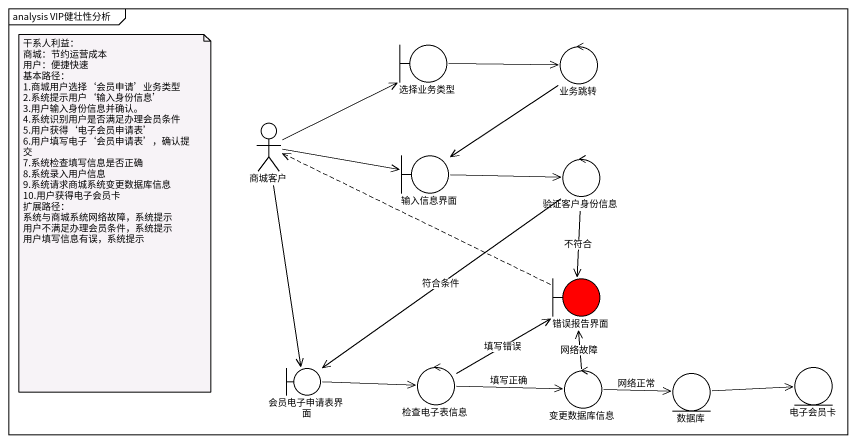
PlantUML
@startuml
mainframe analysis VIP健壮性分析
boundary 选择业务类型
control 业务跳转
actor 商城客户
boundary 输入信息界面
control 验证客户身份信息
boundary 错误报告界面 #FF0000
boundary 会员电子申请表界面
control 检查电子表信息
control 变更数据库信息
entity 数据库
entity 电子会员卡
选择业务类型 -right-> 业务跳转
业务跳转 --> 输入信息界面
商城客户 -right-> 选择业务类型
商城客户 -right-> 输入信息界面
商城客户 --> 会员电子申请表界面
输入信息界面 -right-> 验证客户身份信息
验证客户身份信息 --> 错误报告界面 : 不符合
验证客户身份信息 --> 会员电子申请表界面 : 符合条件
错误报告界面 .left.> 商城客户
会员电子申请表界面 -right-> 检查电子表信息
检查电子表信息 -up-> 错误报告界面 : 填写错误
检查电子表信息 -right-> 变更数据库信息 : 填写正确
变更数据库信息 -up-> 错误报告界面 : 网络故障
变更数据库信息 -right-> 数据库 : 网络正常
数据库 -right-> 电子会员卡
note as N1
  干系人利益：
  商城：节约运营成本
  用户：便捷快速
  基本路径：
  1.商城用户选择‘会员申请’业务类型
  2.系统提示用户‘输入身份信息’
  3.用户输入身份信息并确认。
  4.系统识别用户是否满足办理会员条件
  5.用户获得‘电子会员申请表’
  6.用户填写电子‘会员申请表’，确认提交
  7.系统检查填写信息是否正确
  8.系统录入用户信息
  9.系统请求商城系统变更数据库信息
  10.用户获得电子会员卡
  扩展路径：
  系统与商城系统网络故障，系统提示
  用户不满足办理会员条件，系统提示
  用户填写信息有误，系统提示
end note
@enduml
